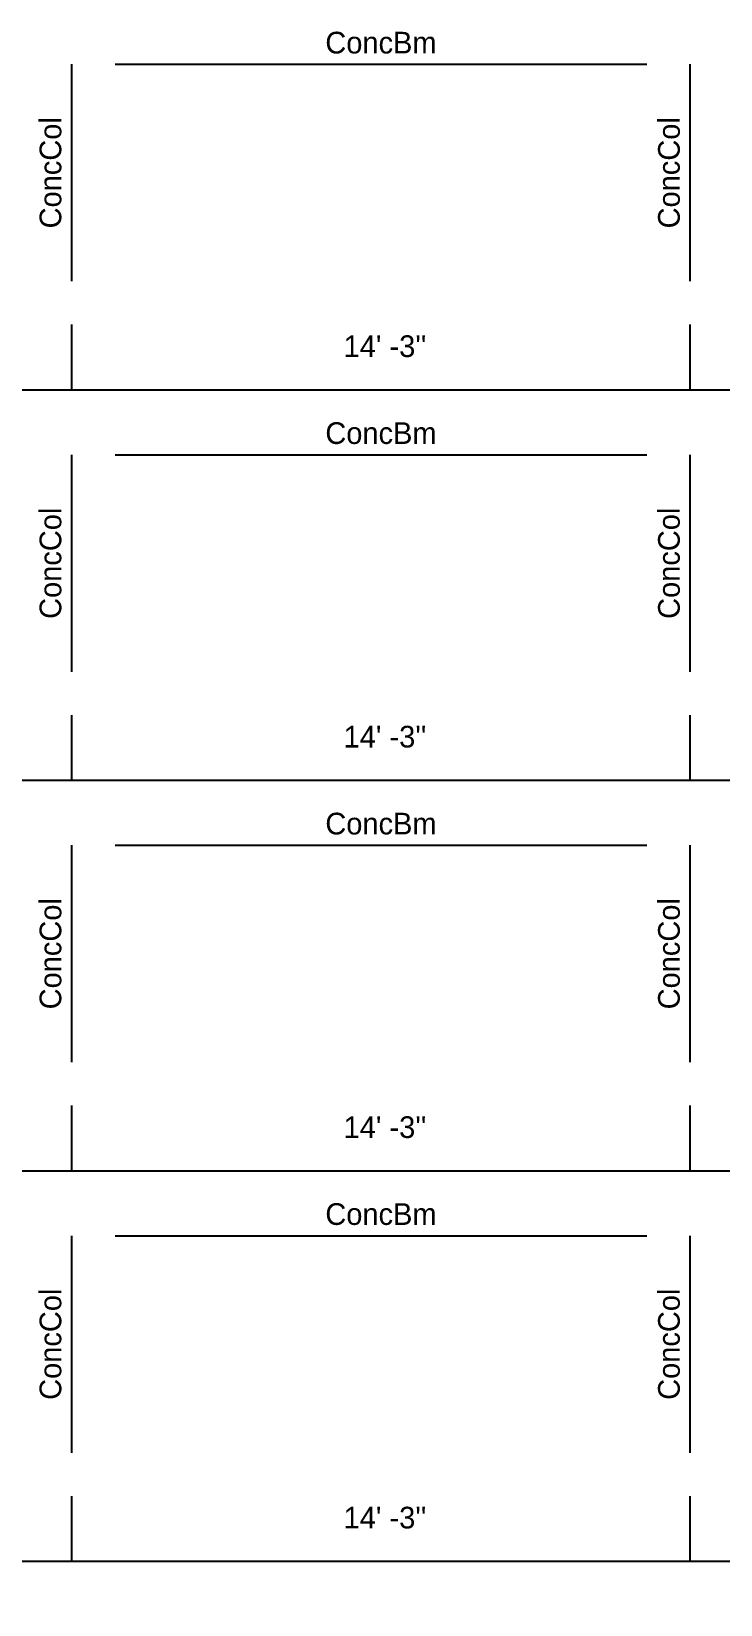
# Model space of a CAD drawing. Extents: x -38 to 2998, y -195 to 11529.
# Drawn here: x 2101.8 to 2292.3, y 1626 to 2061.1 of the extents above; entities that cross this region are included whole.
import ezdxf
from ezdxf.enums import TextEntityAlignment as Align

# ---------------------------------------------------------------- set-up
doc = ezdxf.new("R2010")
doc.units = 0
doc.header["$MEASUREMENT"] = 0
doc.layers.get('0').update_dxf_attribs({"linetype": 'CONTINUOUS'})
for name, color, linetype in [('CENTERLINES', 7, 'CONTINUOUS'), ('DIMENSIONS', 4, 'CONTINUOUS'), ('TEXT', 5, 'CONTINUOUS')]:
    doc.layers.add(name, color=color, linetype=linetype)
doc.dimstyles.get("Standard").update_dxf_attribs({"dimtxt": 0.18, "dimasz": 0.18, "dimexe": 0.18, "dimexo": 0.0625, "dimgap": 0.09, "dimtad": 0, "dimtih": 1, "dimtoh": 1, "dimdec": 4, "dimzin": 0, "dimtxsty": 'STANDARD', "dimcen": 0.09, "dimazin": 3, "dimtfac": 1, "dimtdec": 4, "dimtofl": 0, "dimtmove": 0, "dimatfit": 3, "dimtolj": 1, "dimtzin": 0})

# ---------------------------------------------------------------- blocks, each defined once
blk = doc.blocks.new('*D9635')
at = {"color": 1, "linetype": 'BYBLOCK'}
for points in [[(1946.73, 1642.77), (1945.67, 1641.71), (1938.25, 1634.29), (1937.19, 1633.23)], [(2117.73, 1642.77), (2116.67, 1641.71), (2109.25, 1634.29), (2108.19, 1633.23)]]:
    blk.add_solid(points, dxfattribs=at)
at = {"layer": 'DIMENSIONS', "color": 9, "linetype": 'BYBLOCK'}
for p, q in [((1941.96, 1638), (1941.96, 1656)), ((2112.96, 1638), (2112.96, 1656))]:
    blk.add_line(p, q, dxfattribs=at)
at = {"layer": 'DIMENSIONS', "color": 0, "linetype": 'BYBLOCK'}
blk.add_line((1941.96, 1638), (2112.96, 1638), dxfattribs=at)
at = {"layer": 'DIMENSIONS', "color": 0, "linetype": 'BYBLOCK', "insert": (2027.46, 1650), "char_height": 6, "attachment_point": 5}
blk.add_mtext("\\A1; 14' -3''", dxfattribs=at)
blk = doc.blocks.new('*D9636')
at = {"color": 1, "linetype": 'BYBLOCK'}
for points in [[(2117.73, 1642.77), (2116.67, 1641.71), (2109.25, 1634.29), (2108.19, 1633.23)], [(2288.73, 1642.77), (2287.67, 1641.71), (2280.25, 1634.29), (2279.19, 1633.23)]]:
    blk.add_solid(points, dxfattribs=at)
at = {"layer": 'DIMENSIONS', "color": 9, "linetype": 'BYBLOCK'}
for p, q in [((2112.96, 1638), (2112.96, 1656)), ((2283.96, 1638), (2283.96, 1656))]:
    blk.add_line(p, q, dxfattribs=at)
at = {"layer": 'DIMENSIONS', "color": 0, "linetype": 'BYBLOCK'}
blk.add_line((2112.96, 1638), (2283.96, 1638), dxfattribs=at)
at = {"layer": 'DIMENSIONS', "color": 0, "linetype": 'BYBLOCK', "insert": (2198.46, 1650), "char_height": 6, "attachment_point": 5}
blk.add_mtext("\\A1; 14' -3''", dxfattribs=at)
blk = doc.blocks.new('*D9637')
at = {"color": 1, "linetype": 'BYBLOCK'}
for points in [[(2288.73, 1642.77), (2287.67, 1641.71), (2280.25, 1634.29), (2279.19, 1633.23)], [(2459.73, 1642.77), (2458.67, 1641.71), (2451.25, 1634.29), (2450.19, 1633.23)]]:
    blk.add_solid(points, dxfattribs=at)
at = {"layer": 'DIMENSIONS', "color": 9, "linetype": 'BYBLOCK'}
for p, q in [((2283.96, 1638), (2283.96, 1656)), ((2454.96, 1638), (2454.96, 1656))]:
    blk.add_line(p, q, dxfattribs=at)
at = {"layer": 'DIMENSIONS', "color": 0, "linetype": 'BYBLOCK'}
blk.add_line((2283.96, 1638), (2454.96, 1638), dxfattribs=at)
at = {"layer": 'DIMENSIONS', "color": 0, "linetype": 'BYBLOCK', "insert": (2369.46, 1650), "char_height": 6, "attachment_point": 5}
blk.add_mtext("\\A1; 14' -3''", dxfattribs=at)
blk = doc.blocks.new('*D9656')
at = {"color": 1, "linetype": 'BYBLOCK'}
for points in [[(1946.73, 1750.77), (1945.67, 1749.71), (1938.25, 1742.29), (1937.19, 1741.23)], [(2117.73, 1750.77), (2116.67, 1749.71), (2109.25, 1742.29), (2108.19, 1741.23)]]:
    blk.add_solid(points, dxfattribs=at)
at = {"layer": 'DIMENSIONS', "color": 9, "linetype": 'BYBLOCK'}
for p, q in [((1941.96, 1746), (1941.96, 1764)), ((2112.96, 1746), (2112.96, 1764))]:
    blk.add_line(p, q, dxfattribs=at)
at = {"layer": 'DIMENSIONS', "color": 0, "linetype": 'BYBLOCK'}
blk.add_line((1941.96, 1746), (2112.96, 1746), dxfattribs=at)
at = {"layer": 'DIMENSIONS', "color": 0, "linetype": 'BYBLOCK', "insert": (2027.46, 1758), "char_height": 6, "attachment_point": 5}
blk.add_mtext("\\A1; 14' -3''", dxfattribs=at)
blk = doc.blocks.new('*D9657')
at = {"color": 1, "linetype": 'BYBLOCK'}
for points in [[(2117.73, 1750.77), (2116.67, 1749.71), (2109.25, 1742.29), (2108.19, 1741.23)], [(2288.73, 1750.77), (2287.67, 1749.71), (2280.25, 1742.29), (2279.19, 1741.23)]]:
    blk.add_solid(points, dxfattribs=at)
at = {"layer": 'DIMENSIONS', "color": 9, "linetype": 'BYBLOCK'}
for p, q in [((2112.96, 1746), (2112.96, 1764)), ((2283.96, 1746), (2283.96, 1764))]:
    blk.add_line(p, q, dxfattribs=at)
at = {"layer": 'DIMENSIONS', "color": 0, "linetype": 'BYBLOCK'}
blk.add_line((2112.96, 1746), (2283.96, 1746), dxfattribs=at)
at = {"layer": 'DIMENSIONS', "color": 0, "linetype": 'BYBLOCK', "insert": (2198.46, 1758), "char_height": 6, "attachment_point": 5}
blk.add_mtext("\\A1; 14' -3''", dxfattribs=at)
blk = doc.blocks.new('*D9658')
at = {"color": 1, "linetype": 'BYBLOCK'}
for points in [[(2288.73, 1750.77), (2287.67, 1749.71), (2280.25, 1742.29), (2279.19, 1741.23)], [(2459.73, 1750.77), (2458.67, 1749.71), (2451.25, 1742.29), (2450.19, 1741.23)]]:
    blk.add_solid(points, dxfattribs=at)
at = {"layer": 'DIMENSIONS', "color": 9, "linetype": 'BYBLOCK'}
for p, q in [((2283.96, 1746), (2283.96, 1764)), ((2454.96, 1746), (2454.96, 1764))]:
    blk.add_line(p, q, dxfattribs=at)
at = {"layer": 'DIMENSIONS', "color": 0, "linetype": 'BYBLOCK'}
blk.add_line((2283.96, 1746), (2454.96, 1746), dxfattribs=at)
at = {"layer": 'DIMENSIONS', "color": 0, "linetype": 'BYBLOCK', "insert": (2369.46, 1758), "char_height": 6, "attachment_point": 5}
blk.add_mtext("\\A1; 14' -3''", dxfattribs=at)
blk = doc.blocks.new('*D9677')
at = {"color": 1, "linetype": 'BYBLOCK'}
for points in [[(1946.73, 1858.77), (1945.67, 1857.71), (1938.25, 1850.29), (1937.19, 1849.23)], [(2117.73, 1858.77), (2116.67, 1857.71), (2109.25, 1850.29), (2108.19, 1849.23)]]:
    blk.add_solid(points, dxfattribs=at)
at = {"layer": 'DIMENSIONS', "color": 9, "linetype": 'BYBLOCK'}
for p, q in [((1941.96, 1854), (1941.96, 1872)), ((2112.96, 1854), (2112.96, 1872))]:
    blk.add_line(p, q, dxfattribs=at)
at = {"layer": 'DIMENSIONS', "color": 0, "linetype": 'BYBLOCK'}
blk.add_line((1941.96, 1854), (2112.96, 1854), dxfattribs=at)
at = {"layer": 'DIMENSIONS', "color": 0, "linetype": 'BYBLOCK', "insert": (2027.46, 1866), "char_height": 6, "attachment_point": 5}
blk.add_mtext("\\A1; 14' -3''", dxfattribs=at)
blk = doc.blocks.new('*D9678')
at = {"color": 1, "linetype": 'BYBLOCK'}
for points in [[(2117.73, 1858.77), (2116.67, 1857.71), (2109.25, 1850.29), (2108.19, 1849.23)], [(2288.73, 1858.77), (2287.67, 1857.71), (2280.25, 1850.29), (2279.19, 1849.23)]]:
    blk.add_solid(points, dxfattribs=at)
at = {"layer": 'DIMENSIONS', "color": 9, "linetype": 'BYBLOCK'}
for p, q in [((2112.96, 1854), (2112.96, 1872)), ((2283.96, 1854), (2283.96, 1872))]:
    blk.add_line(p, q, dxfattribs=at)
at = {"layer": 'DIMENSIONS', "color": 0, "linetype": 'BYBLOCK'}
blk.add_line((2112.96, 1854), (2283.96, 1854), dxfattribs=at)
at = {"layer": 'DIMENSIONS', "color": 0, "linetype": 'BYBLOCK', "insert": (2198.46, 1866), "char_height": 6, "attachment_point": 5}
blk.add_mtext("\\A1; 14' -3''", dxfattribs=at)
blk = doc.blocks.new('*D9679')
at = {"color": 1, "linetype": 'BYBLOCK'}
for points in [[(2288.73, 1858.77), (2287.67, 1857.71), (2280.25, 1850.29), (2279.19, 1849.23)], [(2459.73, 1858.77), (2458.67, 1857.71), (2451.25, 1850.29), (2450.19, 1849.23)]]:
    blk.add_solid(points, dxfattribs=at)
at = {"layer": 'DIMENSIONS', "color": 9, "linetype": 'BYBLOCK'}
for p, q in [((2283.96, 1854), (2283.96, 1872)), ((2454.96, 1854), (2454.96, 1872))]:
    blk.add_line(p, q, dxfattribs=at)
at = {"layer": 'DIMENSIONS', "color": 0, "linetype": 'BYBLOCK'}
blk.add_line((2283.96, 1854), (2454.96, 1854), dxfattribs=at)
at = {"layer": 'DIMENSIONS', "color": 0, "linetype": 'BYBLOCK', "insert": (2369.46, 1866), "char_height": 6, "attachment_point": 5}
blk.add_mtext("\\A1; 14' -3''", dxfattribs=at)
blk = doc.blocks.new('*D9698')
at = {"color": 1, "linetype": 'BYBLOCK'}
for points in [[(1946.73, 1966.77), (1945.67, 1965.71), (1938.25, 1958.29), (1937.19, 1957.23)], [(2117.73, 1966.77), (2116.67, 1965.71), (2109.25, 1958.29), (2108.19, 1957.23)]]:
    blk.add_solid(points, dxfattribs=at)
at = {"layer": 'DIMENSIONS', "color": 9, "linetype": 'BYBLOCK'}
for p, q in [((1941.96, 1962), (1941.96, 1980)), ((2112.96, 1962), (2112.96, 1980))]:
    blk.add_line(p, q, dxfattribs=at)
at = {"layer": 'DIMENSIONS', "color": 0, "linetype": 'BYBLOCK'}
blk.add_line((1941.96, 1962), (2112.96, 1962), dxfattribs=at)
at = {"layer": 'DIMENSIONS', "color": 0, "linetype": 'BYBLOCK', "insert": (2027.46, 1974), "char_height": 6, "attachment_point": 5}
blk.add_mtext("\\A1; 14' -3''", dxfattribs=at)
blk = doc.blocks.new('*D9699')
at = {"color": 1, "linetype": 'BYBLOCK'}
for points in [[(2117.73, 1966.77), (2116.67, 1965.71), (2109.25, 1958.29), (2108.19, 1957.23)], [(2288.73, 1966.77), (2287.67, 1965.71), (2280.25, 1958.29), (2279.19, 1957.23)]]:
    blk.add_solid(points, dxfattribs=at)
at = {"layer": 'DIMENSIONS', "color": 9, "linetype": 'BYBLOCK'}
for p, q in [((2112.96, 1962), (2112.96, 1980)), ((2283.96, 1962), (2283.96, 1980))]:
    blk.add_line(p, q, dxfattribs=at)
at = {"layer": 'DIMENSIONS', "color": 0, "linetype": 'BYBLOCK'}
blk.add_line((2112.96, 1962), (2283.96, 1962), dxfattribs=at)
at = {"layer": 'DIMENSIONS', "color": 0, "linetype": 'BYBLOCK', "insert": (2198.46, 1974), "char_height": 6, "attachment_point": 5}
blk.add_mtext("\\A1; 14' -3''", dxfattribs=at)
blk = doc.blocks.new('*D9700')
at = {"color": 1, "linetype": 'BYBLOCK'}
for points in [[(2288.73, 1966.77), (2287.67, 1965.71), (2280.25, 1958.29), (2279.19, 1957.23)], [(2459.73, 1966.77), (2458.67, 1965.71), (2451.25, 1958.29), (2450.19, 1957.23)]]:
    blk.add_solid(points, dxfattribs=at)
at = {"layer": 'DIMENSIONS', "color": 9, "linetype": 'BYBLOCK'}
for p, q in [((2283.96, 1962), (2283.96, 1980)), ((2454.96, 1962), (2454.96, 1980))]:
    blk.add_line(p, q, dxfattribs=at)
at = {"layer": 'DIMENSIONS', "color": 0, "linetype": 'BYBLOCK'}
blk.add_line((2283.96, 1962), (2454.96, 1962), dxfattribs=at)
at = {"layer": 'DIMENSIONS', "color": 0, "linetype": 'BYBLOCK', "insert": (2369.46, 1974), "char_height": 6, "attachment_point": 5}
blk.add_mtext("\\A1; 14' -3''", dxfattribs=at)

msp = doc.modelspace()

# ---------------------------------------------------------------- linework, layer by layer
at = {"layer": 'CENTERLINES', "color": 0, "linetype": 'CONTINUOUS'}
for p, q in [((2112.96, 1992), (2112.96, 2052)), ((2124.96, 2052), (2271.96, 2052)), ((2283.96, 1992), (2283.96, 2052)), ((2112.96, 1884), (2112.96, 1944)), ((2124.96, 1944), (2271.96, 1944)), ((2283.96, 1884), (2283.96, 1944)), ((2112.96, 1776), (2112.96, 1836)), ((2124.96, 1836), (2271.96, 1836)), ((2283.96, 1776), (2283.96, 1836)), ((2112.96, 1668), (2112.96, 1728)), ((2124.96, 1728), (2271.96, 1728)), ((2283.96, 1668), (2283.96, 1728))]:
    msp.add_line(p, q, dxfattribs=at)

# ---------------------------------------------------------------- texts
at = {"layer": 'TEXT', "color": 0}
for p in [(2198.46, 2058), (2198.46, 1950), (2198.46, 1842), (2198.46, 1734)]:
    msp.add_text('ConcBm', height=6, dxfattribs=at).set_placement(p, align=Align.MIDDLE)
for p in [(2106.96, 2022), (2277.96, 2022), (2106.96, 1914), (2277.96, 1914), (2106.96, 1806), (2277.96, 1806), (2106.96, 1698), (2277.96, 1698)]:
    msp.add_text('ConcCol', height=6, rotation=90, dxfattribs=at).set_placement(p, align=Align.MIDDLE)

# ---------------------------------------------------------------- dimensions: what is measured, and where the dimension line sits
at = {"layer": 'DIMENSIONS'}
for base, p1, p2, picture, middle in [((2112.96, 1962), (1941.96, 1950), (2112.96, 1950), '*D9698', (2027.46, 1950)), ((2283.96, 1962), (2112.96, 1950), (2283.96, 1950), '*D9699', (2198.46, 1950)), ((2454.96, 1962), (2283.96, 1950), (2454.96, 1950), '*D9700', (2369.46, 1950)), ((2112.96, 1854), (1941.96, 1842), (2112.96, 1842), '*D9677', (2027.46, 1842)), ((2283.96, 1854), (2112.96, 1842), (2283.96, 1842), '*D9678', (2198.46, 1842)), ((2454.96, 1854), (2283.96, 1842), (2454.96, 1842), '*D9679', (2369.46, 1842)), ((2112.96, 1746), (1941.96, 1734), (2112.96, 1734), '*D9656', (2027.46, 1734)), ((2283.96, 1746), (2112.96, 1734), (2283.96, 1734), '*D9657', (2198.46, 1734)), ((2454.96, 1746), (2283.96, 1734), (2454.96, 1734), '*D9658', (2369.46, 1734)), ((2112.96, 1638), (1941.96, 1626), (2112.96, 1626), '*D9635', (2027.46, 1626)), ((2283.96, 1638), (2112.96, 1626), (2283.96, 1626), '*D9636', (2198.46, 1626)), ((2454.96, 1638), (2283.96, 1626), (2454.96, 1626), '*D9637', (2369.46, 1626))]:
    dim = msp.add_linear_dim(base=base, p1=p1, p2=p2, dimstyle='STANDARD', dxfattribs=at)
    dim.commit()
    dim.dimension.update_dxf_attribs({"geometry": picture, "text_midpoint": middle})

doc.saveas('drawing.dxf')
